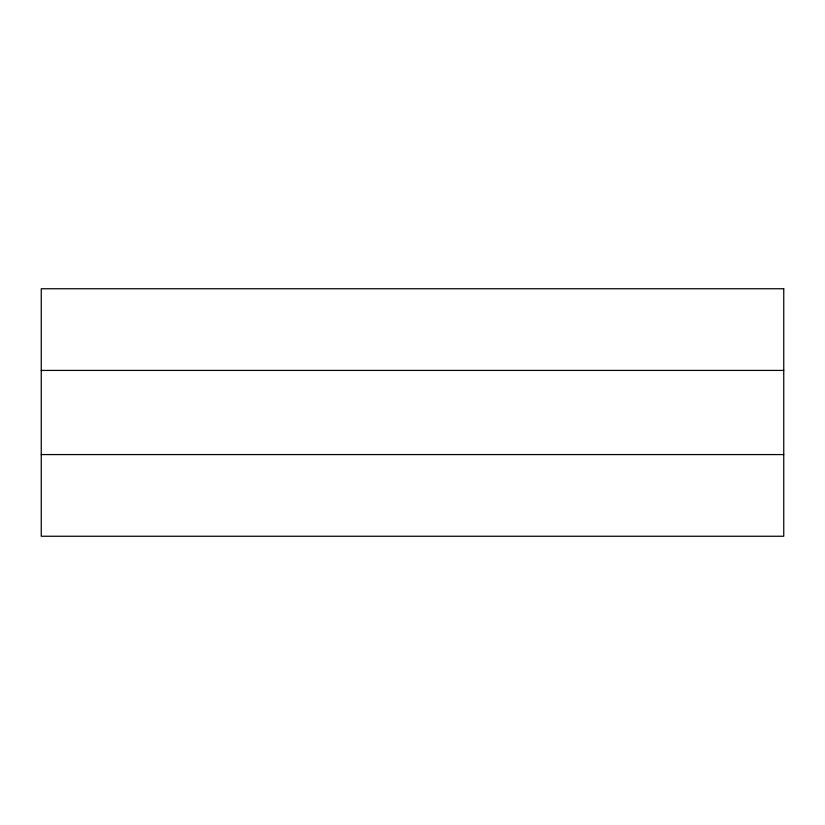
<?xml version="1.0" encoding="UTF-8"?>
<svg xmlns="http://www.w3.org/2000/svg" width="825" height="825" viewBox="0 0 825 825"><rect width="100%" height="100%" fill="white"/><g stroke="black" fill="none" stroke-linecap="round" stroke-linejoin="round"><path stroke-width="1.24" d="M41.25 370.425L783.75 370.425M41.25 454.575L783.75 454.575M783.75 288.75L41.25 288.75L41.25 536.25L783.75 536.25L783.75 288.75"/></g></svg>
